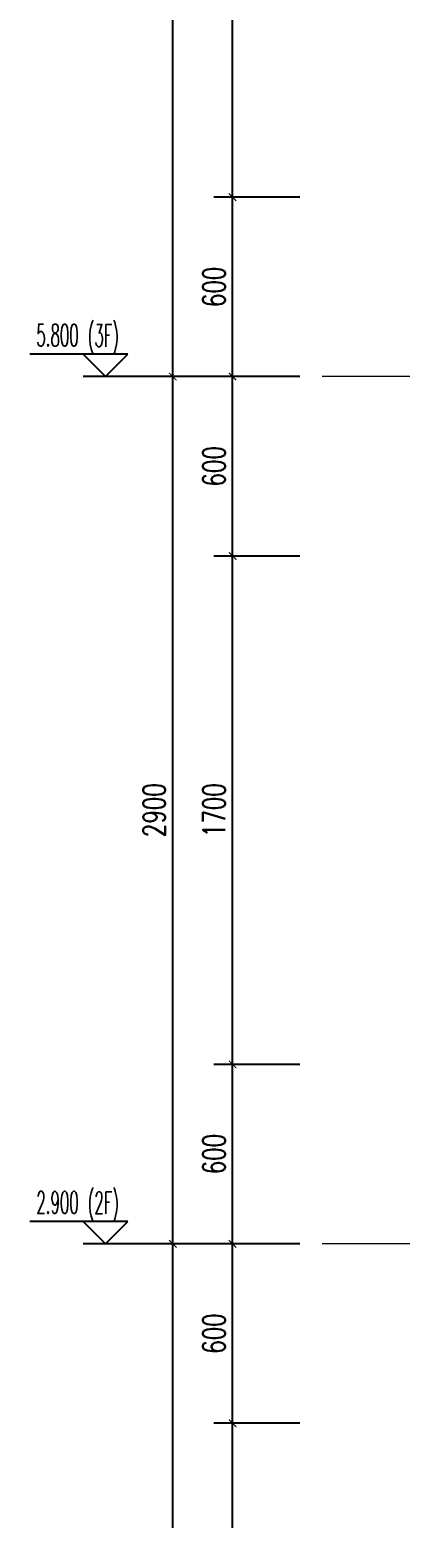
# Model space of a CAD drawing. Extents: x -812054 to 22247, y -644080 to 1003627.
# Drawn here: x -151023 to -149784, y -227685 to -222708 of the extents above; entities that cross this region are included whole.
import ezdxf

# ---------------------------------------------------------------- set-up
doc = ezdxf.new("R2010")
doc.units = 0
doc.header["$LTSCALE"] = 1000
doc.linetypes.add('DOTE', pattern=[2.42, 2, -0.2, 0.02, -0.2])
doc.layers.get('0').update_dxf_attribs({"linetype": 'CONTINUOUS'})
doc.layers.get('DEFPOINTS').update_dxf_attribs({"linetype": 'CONTINUOUS'})
for name, color, linetype in [('DIM_ELEV', 3, 'CONTINUOUS'), ('PUB_DIM', 3, 'CONTINUOUS'), ('PUB_TEXT', 2, 'CONTINUOUS')]:
    doc.layers.add(name, color=color, linetype=linetype)
doc.layers.add('DOTE', color=19, linetype='DOTE', lineweight=9)
doc.styles.add('_TCH_DIM', font='SIMPLEX.shx', dxfattribs={"width": 0.7, "bigfont": 'GBCBIG.shx'})
doc.styles.add('_TCH_DIM_T3', font='SIMPLEX', dxfattribs={"width": 0.705882, "bigfont": 'GBCBIG'})
doc.dimstyles.new('_TCH_ARCH&&25', dxfattribs={"dimtxt": 74.375, "dimasz": 25, "dimexe": 62.5, "dimexo": 75, "dimgap": 25, "dimtad": 1, "dimdec": 0, "dimzin": 0, "dimdsep": 46, "dimtxsty": '_TCH_DIM_T3', "dimblk": 'ARCHTICK', "dimcen": 0.09, "dimclrt": 7, "dimazin": 0, "dimtfac": 1, "dimtdec": 0, "dimtix": 1, "dimtmove": 2, "dimatfit": 3, "dimldrblk": 'ARCHTICK', "dimfxl": 1, "dimtolj": 1, "dimtzin": 0, "dimarcsym": 0})

# ---------------------------------------------------------------- blocks, each defined once
blk = doc.blocks.new('_ArchTick')
at = {"color": 0, "linetype": 'ByBlock', "const_width": 0.15}
blk.add_lwpolyline([(-0.5, -0.5), (0.5, 0.5)], dxfattribs=at)
blk = doc.blocks.new('*D2767')
at = {"layer": 'DEFPOINTS', "color": 0, "transparency": 16777216}
for p in [(-150344.7, -227367.9), (-150044.7, -227367.9), (-150044.7, -229067.9)]:
    blk.add_point(p, dxfattribs=at)
at = {"layer": 'PUB_DIM', "color": 0, "lineweight": -2, "transparency": 16777216}
for p, q in [((-150119.7, -227367.9), (-150407.2, -227367.9)), ((-150344.7, -229067.9), (-150344.7, -227367.9)), ((-150119.7, -229067.9), (-150407.2, -229067.9))]:
    blk.add_line(p, q, dxfattribs=at)
at = {"layer": 'PUB_DIM', "color": 0, "lineweight": -2, "transparency": 16777216, "xscale": 25, "yscale": 25, "zscale": 25}
for p, rotation in [((-150344.7, -227367.9), 90), ((-150344.7, -229067.9), 270)]:
    blk.add_blockref('_ArchTick', p, dxfattribs=dict(at, rotation=rotation))
at = {"layer": 'PUB_DIM', "color": 7, "transparency": 16777216, "insert": (-150406.9, -228217.9), "char_height": 74.38, "attachment_point": 5, "rotation": 90, "style": '_TCH_DIM_T3'}
blk.add_mtext('\\A1;1700', dxfattribs=at)
blk = doc.blocks.new('*D2769')
at = {"layer": 'DEFPOINTS', "color": 0, "transparency": 16777216}
for p in [(-150544.7, -226767.9), (-150044.7, -226767.9), (-150044.7, -229667.9)]:
    blk.add_point(p, dxfattribs=at)
at = {"layer": 'PUB_DIM', "color": 0, "lineweight": -2, "transparency": 16777216}
for p, q in [((-150119.7, -226767.9), (-150607.2, -226767.9)), ((-150544.7, -229667.9), (-150544.7, -226767.9)), ((-150119.7, -229667.9), (-150607.2, -229667.9))]:
    blk.add_line(p, q, dxfattribs=at)
at = {"layer": 'PUB_DIM', "color": 0, "lineweight": -2, "transparency": 16777216, "xscale": 25, "yscale": 25, "zscale": 25}
for p, rotation in [((-150544.7, -226767.9), 90), ((-150544.7, -229667.9), 270)]:
    blk.add_blockref('_ArchTick', p, dxfattribs=dict(at, rotation=rotation))
at = {"layer": 'PUB_DIM', "color": 7, "transparency": 16777216, "insert": (-150606.9, -228217.9), "char_height": 74.38, "attachment_point": 5, "rotation": 90, "style": '_TCH_DIM_T3'}
blk.add_mtext('\\A1;2900', dxfattribs=at)
blk = doc.blocks.new('*D2829')
at = {"layer": 'DEFPOINTS', "color": 0, "transparency": 16777216}
for p in [(-150344.7, -226767.9), (-150044.7, -226767.9), (-150044.7, -227367.9)]:
    blk.add_point(p, dxfattribs=at)
at = {"layer": 'PUB_DIM', "color": 0, "lineweight": -2, "transparency": 16777216}
for p, q in [((-150119.7, -226767.9), (-150407.2, -226767.9)), ((-150344.7, -227367.9), (-150344.7, -226767.9)), ((-150119.7, -227367.9), (-150407.2, -227367.9))]:
    blk.add_line(p, q, dxfattribs=at)
at = {"layer": 'PUB_DIM', "color": 0, "lineweight": -2, "transparency": 16777216, "xscale": 25, "yscale": 25, "zscale": 25}
for p, rotation in [((-150344.7, -226767.9), 90), ((-150344.7, -227367.9), 270)]:
    blk.add_blockref('_ArchTick', p, dxfattribs=dict(at, rotation=rotation))
at = {"layer": 'PUB_DIM', "color": 7, "transparency": 16777216, "insert": (-150406.9, -227067.9), "char_height": 74.38, "attachment_point": 5, "rotation": 90, "style": '_TCH_DIM_T3'}
blk.add_mtext('\\A1;600', dxfattribs=at)
blk = doc.blocks.new('*D2830')
at = {"layer": 'DEFPOINTS', "color": 0, "transparency": 16777216}
for p in [(-150344.7, -226167.9), (-150044.7, -226167.9), (-150044.7, -226767.9)]:
    blk.add_point(p, dxfattribs=at)
at = {"layer": 'PUB_DIM', "color": 0, "lineweight": -2, "transparency": 16777216}
for p, q in [((-150119.7, -226167.9), (-150407.2, -226167.9)), ((-150344.7, -226767.9), (-150344.7, -226167.9)), ((-150119.7, -226767.9), (-150407.2, -226767.9))]:
    blk.add_line(p, q, dxfattribs=at)
at = {"layer": 'PUB_DIM', "color": 0, "lineweight": -2, "transparency": 16777216, "xscale": 25, "yscale": 25, "zscale": 25}
for p, rotation in [((-150344.7, -226167.9), 90), ((-150344.7, -226767.9), 270)]:
    blk.add_blockref('_ArchTick', p, dxfattribs=dict(at, rotation=rotation))
at = {"layer": 'PUB_DIM', "color": 7, "transparency": 16777216, "insert": (-150406.9, -226467.9), "char_height": 74.38, "attachment_point": 5, "rotation": 90, "style": '_TCH_DIM_T3'}
blk.add_mtext('\\A1;600', dxfattribs=at)
blk = doc.blocks.new('*D2831')
at = {"layer": 'DEFPOINTS', "color": 0, "transparency": 16777216}
for p in [(-150344.7, -224467.9), (-150044.7, -224467.9), (-150044.7, -226167.9)]:
    blk.add_point(p, dxfattribs=at)
at = {"layer": 'PUB_DIM', "color": 0, "lineweight": -2, "transparency": 16777216}
for p, q in [((-150119.7, -224467.9), (-150407.2, -224467.9)), ((-150344.7, -226167.9), (-150344.7, -224467.9)), ((-150119.7, -226167.9), (-150407.2, -226167.9))]:
    blk.add_line(p, q, dxfattribs=at)
at = {"layer": 'PUB_DIM', "color": 0, "lineweight": -2, "transparency": 16777216, "xscale": 25, "yscale": 25, "zscale": 25}
for p, rotation in [((-150344.7, -224467.9), 90), ((-150344.7, -226167.9), 270)]:
    blk.add_blockref('_ArchTick', p, dxfattribs=dict(at, rotation=rotation))
at = {"layer": 'PUB_DIM', "color": 7, "transparency": 16777216, "insert": (-150406.9, -225317.9), "char_height": 74.38, "attachment_point": 5, "rotation": 90, "style": '_TCH_DIM_T3'}
blk.add_mtext('\\A1;1700', dxfattribs=at)
blk = doc.blocks.new('*D2832')
at = {"layer": 'DEFPOINTS', "color": 0, "transparency": 16777216}
for p in [(-150344.7, -223867.9), (-150044.7, -223867.9), (-150044.7, -224467.9)]:
    blk.add_point(p, dxfattribs=at)
at = {"layer": 'PUB_DIM', "color": 0, "lineweight": -2, "transparency": 16777216}
for p, q in [((-150119.7, -223867.9), (-150407.2, -223867.9)), ((-150344.7, -224467.9), (-150344.7, -223867.9)), ((-150119.7, -224467.9), (-150407.2, -224467.9))]:
    blk.add_line(p, q, dxfattribs=at)
at = {"layer": 'PUB_DIM', "color": 0, "lineweight": -2, "transparency": 16777216, "xscale": 25, "yscale": 25, "zscale": 25}
for p, rotation in [((-150344.7, -223867.9), 90), ((-150344.7, -224467.9), 270)]:
    blk.add_blockref('_ArchTick', p, dxfattribs=dict(at, rotation=rotation))
at = {"layer": 'PUB_DIM', "color": 7, "transparency": 16777216, "insert": (-150406.9, -224167.9), "char_height": 74.38, "attachment_point": 5, "rotation": 90, "style": '_TCH_DIM_T3'}
blk.add_mtext('\\A1;600', dxfattribs=at)
blk = doc.blocks.new('*D2833')
at = {"layer": 'DEFPOINTS', "color": 0, "transparency": 16777216}
for p in [(-150344.7, -223267.9), (-150044.7, -223267.9), (-150044.7, -223867.9)]:
    blk.add_point(p, dxfattribs=at)
at = {"layer": 'PUB_DIM', "color": 0, "lineweight": -2, "transparency": 16777216}
for p, q in [((-150119.7, -223267.9), (-150407.2, -223267.9)), ((-150344.7, -223867.9), (-150344.7, -223267.9)), ((-150119.7, -223867.9), (-150407.2, -223867.9))]:
    blk.add_line(p, q, dxfattribs=at)
at = {"layer": 'PUB_DIM', "color": 0, "lineweight": -2, "transparency": 16777216, "xscale": 25, "yscale": 25, "zscale": 25}
for p, rotation in [((-150344.7, -223267.9), 90), ((-150344.7, -223867.9), 270)]:
    blk.add_blockref('_ArchTick', p, dxfattribs=dict(at, rotation=rotation))
at = {"layer": 'PUB_DIM', "color": 7, "transparency": 16777216, "insert": (-150406.9, -223567.9), "char_height": 74.38, "attachment_point": 5, "rotation": 90, "style": '_TCH_DIM_T3'}
blk.add_mtext('\\A1;600', dxfattribs=at)
blk = doc.blocks.new('*D2834')
at = {"layer": 'DEFPOINTS', "color": 0, "transparency": 16777216}
for p in [(-150344.7, -221567.9), (-150044.7, -221567.9), (-150044.7, -223267.9)]:
    blk.add_point(p, dxfattribs=at)
at = {"layer": 'PUB_DIM', "color": 0, "lineweight": -2, "transparency": 16777216}
for p, q in [((-150119.7, -221567.9), (-150407.2, -221567.9)), ((-150344.7, -223267.9), (-150344.7, -221567.9)), ((-150119.7, -223267.9), (-150407.2, -223267.9))]:
    blk.add_line(p, q, dxfattribs=at)
at = {"layer": 'PUB_DIM', "color": 0, "lineweight": -2, "transparency": 16777216, "xscale": 25, "yscale": 25, "zscale": 25}
for p, rotation in [((-150344.7, -221567.9), 90), ((-150344.7, -223267.9), 270)]:
    blk.add_blockref('_ArchTick', p, dxfattribs=dict(at, rotation=rotation))
at = {"layer": 'PUB_DIM', "color": 7, "transparency": 16777216, "insert": (-150406.9, -222417.9), "char_height": 74.38, "attachment_point": 5, "rotation": 90, "style": '_TCH_DIM_T3'}
blk.add_mtext('\\A1;1700', dxfattribs=at)
blk = doc.blocks.new('*D2846')
at = {"layer": 'DEFPOINTS', "color": 0, "transparency": 16777216}
for p in [(-150544.7, -223867.9), (-150044.7, -223867.9), (-150044.7, -226767.9)]:
    blk.add_point(p, dxfattribs=at)
at = {"layer": 'PUB_DIM', "color": 0, "lineweight": -2, "transparency": 16777216}
for p, q in [((-150119.7, -223867.9), (-150607.2, -223867.9)), ((-150544.7, -226767.9), (-150544.7, -223867.9)), ((-150119.7, -226767.9), (-150607.2, -226767.9))]:
    blk.add_line(p, q, dxfattribs=at)
at = {"layer": 'PUB_DIM', "color": 0, "lineweight": -2, "transparency": 16777216, "xscale": 25, "yscale": 25, "zscale": 25}
for p, rotation in [((-150544.7, -223867.9), 90), ((-150544.7, -226767.9), 270)]:
    blk.add_blockref('_ArchTick', p, dxfattribs=dict(at, rotation=rotation))
at = {"layer": 'PUB_DIM', "color": 7, "transparency": 16777216, "insert": (-150606.9, -225317.9), "char_height": 74.38, "attachment_point": 5, "rotation": 90, "style": '_TCH_DIM_T3'}
blk.add_mtext('\\A1;2900', dxfattribs=at)
blk = doc.blocks.new('*D2847')
at = {"layer": 'DEFPOINTS', "color": 0, "transparency": 16777216}
for p in [(-150544.7, -220967.9), (-150044.7, -220967.9), (-150044.7, -223867.9)]:
    blk.add_point(p, dxfattribs=at)
at = {"layer": 'PUB_DIM', "color": 0, "lineweight": -2, "transparency": 16777216}
for p, q in [((-150119.7, -220967.9), (-150607.2, -220967.9)), ((-150544.7, -223867.9), (-150544.7, -220967.9)), ((-150119.7, -223867.9), (-150607.2, -223867.9))]:
    blk.add_line(p, q, dxfattribs=at)
at = {"layer": 'PUB_DIM', "color": 0, "lineweight": -2, "transparency": 16777216, "xscale": 25, "yscale": 25, "zscale": 25}
for p, rotation in [((-150544.7, -220967.9), 90), ((-150544.7, -223867.9), 270)]:
    blk.add_blockref('_ArchTick', p, dxfattribs=dict(at, rotation=rotation))
at = {"layer": 'PUB_DIM', "color": 7, "transparency": 16777216, "insert": (-150606.9, -222417.9), "char_height": 74.38, "attachment_point": 5, "rotation": 90, "style": '_TCH_DIM_T3'}
blk.add_mtext('\\A1;2900', dxfattribs=at)
blk = doc.blocks.new('20210902.15310509')
at = {"layer": 'DOTE', "color": 1, "linetype": 'DOTE', "ltscale": 0.2}
for p, q in [((88352, -126345.9), (84583.2, -126345.9)), ((88352, -129245.9), (84583.2, -129245.9))]:
    blk.add_line(p, q, dxfattribs=at)

msp = doc.modelspace()

# ---------------------------------------------------------------- linework, layer by layer
at = {"layer": 'DIM_ELEV', "color": 1}
for p, q in [((-150694.68, -223792.9), (-151022.68, -223792.9)), ((-150769.68, -223867.9), (-150844.68, -223792.9)), ((-150769.68, -223867.9), (-150694.68, -223792.9)), ((-150344.68, -223867.9), (-150844.68, -223867.9))]:
    msp.add_line(p, q, dxfattribs=at)
at = {"layer": 'DIM_ELEV'}
for p, q in [((-150694.68, -226692.9), (-151022.68, -226692.9)), ((-150769.68, -226767.9), (-150844.68, -226692.9)), ((-150769.68, -226767.9), (-150694.68, -226692.9)), ((-150344.68, -226767.9), (-150844.68, -226767.9))]:
    msp.add_line(p, q, dxfattribs=at)

# ---------------------------------------------------------------- block references
at = {"layer": 'DOTE'}
msp.add_blockref('20210902.15310509', (-234627.92, -97522.01), dxfattribs=at)

# ---------------------------------------------------------------- texts
at = {"layer": 'PUB_TEXT', "color": 1, "style": '_TCH_DIM', "width": 0.494118}
for s, p in [('5.800', (-151000.78, -223766.65)), ('(3F)', (-150828.63, -223767.88))]:
    msp.add_text(s, height=74.375, dxfattribs=at).set_placement(p)
at = {"layer": 'PUB_TEXT', "style": '_TCH_DIM', "width": 0.494118}
for s, p in [('2.900', (-151000.78, -226666.65)), ('(2F)', (-150828.63, -226667.88))]:
    msp.add_text(s, height=74.375, dxfattribs=at).set_placement(p)

# ---------------------------------------------------------------- dimensions: what is measured, and where the dimension line sits
at = {"layer": 'PUB_DIM'}
for p1, p2, distance, picture, middle in [((-150044.68, -223867.9), (-150044.68, -220967.9), 500, '*D2847', (-150606.86, -222417.9)), ((-150044.68, -223267.9), (-150044.68, -221567.9), 300, '*D2834', (-150406.86, -222417.9)), ((-150044.68, -223867.9), (-150044.68, -223267.9), 300, '*D2833', (-150406.86, -223567.9)), ((-150044.68, -226767.9), (-150044.68, -223867.9), 500, '*D2846', (-150606.86, -225317.9)), ((-150044.68, -224467.9), (-150044.68, -223867.9), 300, '*D2832', (-150406.86, -224167.9)), ((-150044.68, -226167.9), (-150044.68, -224467.9), 300, '*D2831', (-150406.86, -225317.9)), ((-150044.68, -226767.9), (-150044.68, -226167.9), 300, '*D2830', (-150406.86, -226467.9)), ((-150044.68, -229667.9), (-150044.68, -226767.9), 500, '*D2769', (-150606.86, -228217.9)), ((-150044.68, -227367.9), (-150044.68, -226767.9), 300, '*D2829', (-150406.86, -227067.9)), ((-150044.68, -229067.9), (-150044.68, -227367.9), 300, '*D2767', (-150406.86, -228217.9))]:
    dim = msp.add_aligned_dim(p1=p1, p2=p2, distance=distance, dimstyle='_TCH_ARCH&&25', dxfattribs=at)
    dim.commit()
    dim.dimension.update_dxf_attribs({"geometry": picture, "text_midpoint": middle})

doc.saveas('drawing.dxf')
